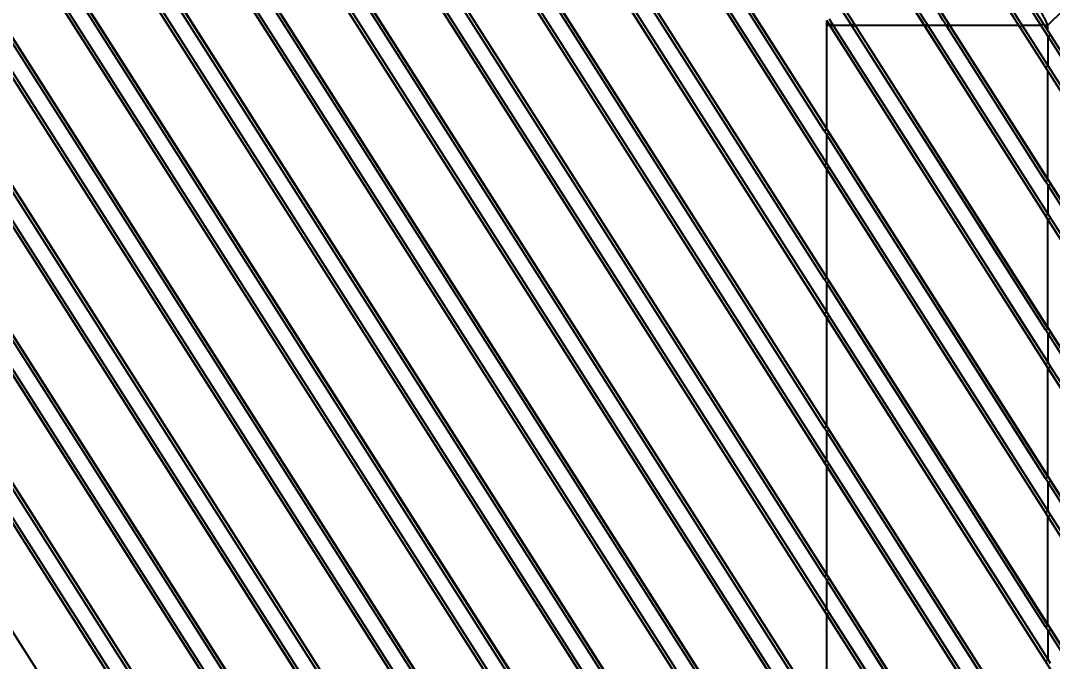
# Model space of a CAD drawing. Header units: millimetres. Extents: x 3299 to 14264, y 1863 to 5555.
# Drawn here: x 4923.2 to 5028, y 2720.7 to 2785.8 of the extents above; entities that cross this region are included whole.
import ezdxf

# ---------------------------------------------------------------- set-up
doc = ezdxf.new("R2010")
doc.units = ezdxf.units.MM
doc.layers.add('细实线', color=7, linetype='Continuous', lineweight=18)
doc.styles.add('工程字', font='gbenor.shx', dxfattribs={"bigfont": 'gbcbig.shx'})
doc.dimstyles.new('ISO-200', dxfattribs={"dimtxt": 15, "dimasz": 5, "dimexe": 2, "dimexo": 1, "dimgap": 2, "dimtad": 1, "dimdsep": 46, "dimtxsty": '工程字', "dimcen": 2.5, "dimclrd": 3, "dimclre": 3, "dimclrt": 6, "dimadec": 0, "dimazin": 0, "dimtfac": 1, "dimtmove": 0, "dimatfit": 3, "dimfxl": 1, "dimarcsym": 0})

# ---------------------------------------------------------------- blocks, each defined once
blk = doc.blocks.new('*D159')
at = {"layer": 'Defpoints', "color": 0, "transparency": 16777216}
for p in [(5011.33, 2814.02), (5094.58, 2814.02), (5011.33, 2526.52)]:
    blk.add_point(p, dxfattribs=at)
at = {"layer": '细实线', "color": 3, "lineweight": -2, "transparency": 16777216}
for p, q in [((5012.33, 2814.02), (5096.58, 2814.02)), ((5094.58, 2531.52), (5094.58, 2809.02)), ((5012.33, 2526.52), (5096.58, 2526.52))]:
    blk.add_line(p, q, dxfattribs=at)
at = {"layer": '细实线', "color": 3, "transparency": 16777216}
for points in [[(5093.75, 2809.02), (5095.42, 2809.02), (5094.58, 2814.02)], [(5093.75, 2531.52), (5095.42, 2531.52), (5094.58, 2526.52)]]:
    blk.add_solid(points, dxfattribs=at)
at = {"layer": '细实线', "color": 6, "lineweight": 5, "transparency": 16777216, "insert": (5085.08, 2670.27), "char_height": 15, "attachment_point": 5, "rotation": 90, "style": '工程字'}
blk.add_mtext('287.5', dxfattribs=at)

msp = doc.modelspace()

# ---------------------------------------------------------------- linework, layer by layer
at = {"color": 7, "linetype": 'Continuous'}
for p, q in [((4849.22061, 2838.52373), (5044.04845, 2532.70529)), ((4856.54104, 2838.0138), (5045.22157, 2541.8447)), ((4858.93858, 2838.34497), (5045.74141, 2545.12326)), ((4866.14512, 2838.0138), (5045.22157, 2556.92009)), ((4868.54266, 2838.34497), (5045.74141, 2560.19865)), ((4875.7492, 2838.0138), (5045.22157, 2571.99547)), ((4878.14674, 2838.34497), (5045.74141, 2575.27404)), ((4885.35329, 2838.0138), (5045.22157, 2587.07086)), ((4887.75082, 2838.34497), (5045.74141, 2590.34942)), ((4894.95737, 2838.0138), (5045.22157, 2602.14625)), ((4897.3549, 2838.34497), (5045.74141, 2605.42481)), ((4904.56145, 2838.0138), (5045.22157, 2617.22164)), ((4906.95898, 2838.34497), (5045.74141, 2620.5002)), ((4914.16553, 2838.0138), (5045.22157, 2632.29703)), ((4916.56306, 2838.34497), (5045.74141, 2635.57559)), ((4923.76961, 2838.0138), (5045.22157, 2647.37241)), ((4926.16715, 2838.34497), (5045.74141, 2650.65098)), ((4933.37369, 2838.0138), (5045.22157, 2662.4478)), ((4935.77123, 2838.34497), (5045.74141, 2665.72636)), ((4942.97777, 2838.0138), (5045.22157, 2677.52319)), ((4945.37531, 2838.34497), (5045.74141, 2680.80175)), ((4952.58185, 2838.0138), (5045.22157, 2692.59858)), ((4954.97939, 2838.34497), (5045.74141, 2695.87714)), ((4962.18594, 2838.0138), (5045.22157, 2707.67396)), ((4964.58347, 2838.34497), (5045.74141, 2710.95253)), ((4974.18755, 2838.34497), (5045.74141, 2726.02791)), ((4981.3941, 2838.0138), (5045.22157, 2737.82474)), ((4983.79163, 2838.34497), (5045.74141, 2741.1033)), ((5015.00206, 2785.29573), (4993.03829, 2819.77156)), ((5017.46141, 2785.45598), (4996.56867, 2818.25073)), ((5045.20386, 2752.92792), (5010.28926, 2807.73287)), ((5045.72569, 2756.20336), (5012.83814, 2807.82647)), ((5004.83075, 2605.28241), (4882.29847, 2797.61956)), ((5005.0828, 2605.44298), (4882.55053, 2797.78013)), ((5004.83075, 2608.74709), (4884.50572, 2797.61956)), ((5005.0828, 2608.90766), (4884.75777, 2797.78013)), ((5004.83075, 2620.35779), (4891.90255, 2797.61956)), ((5005.0828, 2620.51837), (4892.15461, 2797.78013)), ((5004.83075, 2623.82247), (4894.1098, 2797.61956)), ((5005.0828, 2623.98305), (4894.36185, 2797.78013)), ((5004.83075, 2635.43318), (4901.50663, 2797.61956)), ((5005.0828, 2635.59376), (4901.75869, 2797.78013)), ((5004.83075, 2638.89786), (4903.71388, 2797.61956)), ((5005.0828, 2639.05844), (4903.96593, 2797.78013)), ((5004.83075, 2650.50857), (4911.11072, 2797.61956)), ((5005.0828, 2650.66915), (4911.36277, 2797.78013)), ((5004.83075, 2653.97325), (4913.31796, 2797.61956)), ((5005.0828, 2654.13383), (4913.57002, 2797.78013)), ((5004.83075, 2665.58396), (4920.7148, 2797.61956)), ((5005.0828, 2665.74454), (4920.96685, 2797.78013)), ((5004.83075, 2669.04864), (4922.92204, 2797.61956)), ((5005.0828, 2669.20921), (4923.1741, 2797.78013)), ((5004.83075, 2680.65935), (4930.31888, 2797.61956)), ((5005.0828, 2680.81992), (4930.57093, 2797.78013)), ((5004.83075, 2684.12403), (4932.52612, 2797.61956)), ((5005.0828, 2684.2846), (4932.77818, 2797.78013)), ((5004.83075, 2695.73473), (4939.92296, 2797.61956)), ((5005.0828, 2695.89531), (4940.17501, 2797.78013)), ((5004.83075, 2699.19941), (4942.1302, 2797.61956)), ((5005.0828, 2699.35999), (4942.38226, 2797.78013)), ((5004.83075, 2710.81012), (4949.52704, 2797.61956)), ((5005.0828, 2710.9707), (4949.7791, 2797.78013)), ((5004.83075, 2714.2748), (4951.73429, 2797.61956)), ((5005.0828, 2714.43538), (4951.98634, 2797.78013)), ((5004.83075, 2725.88551), (4959.13112, 2797.61956)), ((5005.0828, 2726.04609), (4959.38318, 2797.78013)), ((5004.83075, 2729.35019), (4961.33837, 2797.61956)), ((5005.0828, 2729.51077), (4961.59042, 2797.78013)), ((5004.83075, 2740.9609), (4968.7352, 2797.61956)), ((5005.0828, 2741.12147), (4968.98726, 2797.78013)), ((5004.83075, 2744.42558), (4970.94245, 2797.61956)), ((5005.0828, 2744.58615), (4971.1945, 2797.78013)), ((5004.83075, 2756.03629), (4978.33929, 2797.61956)), ((5005.0828, 2756.19686), (4978.59134, 2797.78013)), ((5004.83075, 2759.50097), (4980.54653, 2797.61956)), ((5005.0828, 2759.66154), (4980.79858, 2797.78013)), ((5004.83075, 2771.11167), (4987.94337, 2797.61956)), ((5005.0828, 2771.27225), (4988.19542, 2797.78013)), ((5004.83075, 2774.57635), (4990.15061, 2797.61956)), ((5005.0828, 2774.73693), (4990.40267, 2797.78013)), ((5007.60735, 2785.29573), (5004.46729, 2790.22224)), ((5007.85777, 2785.45623), (5004.71935, 2790.38281)), ((5031.60627, 2789.34726), (5027.55473, 2785.29573)), ((5005.37514, 2785.29573), (5005.07837, 2785.76155)), ((5005.39857, 2785.29574), (5005.09644, 2785.76999)), ((5005.65099, 2785.45631), (5005.34868, 2785.93058)), ((5014.8575, 2785.52264), (5014.51568, 2786.05923)), ((5017.46141, 2785.45598), (5017.27963, 2785.74132)), ((5005.0828, 2785.29573), (5005.37513, 2785.29573)), ((5005.0828, 2774.73693), (5005.0828, 2785.29573)), ((5005.37513, 2785.29573), (5005.39856, 2785.29573)), ((5005.37513, 2785.29573), (5045.22157, 2722.74935)), ((5005.39856, 2785.29573), (5005.65099, 2785.45631)), ((5027.31304, 2750.89481), (5005.39856, 2785.29573)), ((5005.50086, 2785.13514), (5005.75336, 2785.29573)), ((5005.75336, 2785.29573), (5005.65099, 2785.45631)), ((5005.75336, 2785.29573), (5007.60735, 2785.29573)), ((5027.5797, 2751.05597), (5005.75336, 2785.29573)), ((5007.70967, 2785.13523), (5007.60735, 2785.29573)), ((5027.32903, 2754.35754), (5007.70967, 2785.13523)), ((5007.96002, 2785.29573), (5007.85777, 2785.45623)), ((5007.96, 2785.29571), (5007.85779, 2785.45625)), ((5007.98365, 2785.29573), (5007.96002, 2785.29573)), ((5014.37944, 2775.21862), (5007.96002, 2785.29573)), ((5027.56665, 2754.51752), (5007.96002, 2785.29573)), ((5007.98365, 2785.29573), (5014.97921, 2785.29573)), ((5015.00206, 2785.29573), (5014.8575, 2785.52264)), ((5014.97921, 2785.29573), (5015.00206, 2785.29573)), ((5015.10452, 2785.13489), (5015.00206, 2785.29573)), ((5027.31304, 2765.9702), (5015.10452, 2785.13489)), ((5015.36325, 2785.29573), (5015.26072, 2785.4566)), ((5015.36325, 2785.29573), (5017.21723, 2785.29573)), ((5027.5797, 2766.13136), (5015.36325, 2785.29573)), ((5017.31938, 2785.13548), (5017.21723, 2785.29573)), ((5027.32903, 2769.43293), (5017.31938, 2785.13548)), ((5017.56349, 2785.29573), (5017.46141, 2785.45598)), ((5017.58773, 2785.29573), (5017.56349, 2785.29573)), ((5027.56665, 2769.59291), (5017.56349, 2785.29573)), ((5017.58773, 2785.29573), (5024.5833, 2785.29573)), ((5024.95223, 2785.29573), (5026.8506, 2785.29573)), ((5027.5797, 2781.17418), (5024.95223, 2785.29573)), ((5027.5797, 2784.15203), (5026.8506, 2785.29573)), ((5027.19181, 2785.29573), (5027.55473, 2785.29573)), ((5027.55473, 2784.72606), (5027.55473, 2785.29573)), ((5027.5797, 2781.17418), (5027.5797, 2784.15203)), ((5045.24866, 2756.41732), (5027.5797, 2784.15203)), ((5027.55473, 2769.65067), (5027.55473, 2780.63151)), ((5045.24866, 2753.43946), (5027.5797, 2781.17418)), ((5019.90102, 2766.55092), (5014.37944, 2775.21862)), ((5004.83075, 2774.57635), (5005.0828, 2774.73693)), ((5005.0828, 2774.18069), (5004.83075, 2774.57635)), ((5005.33486, 2774.34126), (5005.0828, 2774.73693)), ((5005.0828, 2774.18069), (5005.33486, 2774.34126)), ((5005.0828, 2771.27225), (5005.0828, 2774.18069)), ((5010.53036, 2765.63491), (5005.0828, 2774.18069)), ((5027.32903, 2739.28215), (5005.0828, 2774.18069)), ((5027.56665, 2739.44213), (5005.33486, 2774.34126)), ((5004.83075, 2771.11167), (5005.0828, 2771.27225)), ((5005.0828, 2770.71602), (5004.83075, 2771.11167)), ((5005.33503, 2770.87659), (5005.0828, 2771.27225)), ((5005.0828, 2770.71602), (5005.33503, 2770.87659)), ((5027.5797, 2735.98059), (5005.33503, 2770.87659)), ((5005.0828, 2759.66154), (5005.0828, 2770.71602)), ((5027.31304, 2735.81942), (5005.0828, 2770.71602)), ((5010.6082, 2762.04235), (5005.0828, 2770.71602)), ((5022.25863, 2762.31169), (5016.97196, 2770.6051)), ((5027.5797, 2769.03971), (5027.32903, 2769.43293)), ((5027.55473, 2769.65067), (5027.56665, 2769.59291)), ((5027.81715, 2769.19969), (5027.56665, 2769.59291)), ((5027.5797, 2766.13136), (5027.5797, 2769.03971)), ((5045.24866, 2741.30499), (5027.5797, 2769.03971)), ((5045.48611, 2741.46498), (5027.81715, 2769.19969)), ((5015.31148, 2758.13457), (5010.53036, 2765.63491)), ((5025.19537, 2754.79636), (5018.26283, 2765.67166)), ((5025.00811, 2758.53388), (5019.90102, 2766.55092)), ((5027.5654, 2765.57407), (5027.31304, 2765.9702)), ((5027.83205, 2765.73524), (5027.5797, 2766.13136)), ((5045.24866, 2738.39664), (5027.83205, 2765.73524)), ((5022.63103, 2758.24453), (5018.00222, 2765.51075)), ((5027.55473, 2765.55612), (5027.5654, 2765.57407)), ((5027.55473, 2754.57528), (5027.55473, 2765.55612)), ((5044.982, 2738.23547), (5027.5654, 2765.57407)), ((5017.81121, 2750.7352), (5010.6082, 2762.04235)), ((5027.32903, 2754.35754), (5022.25863, 2762.31169)), ((5004.83075, 2759.50097), (5005.0828, 2759.66154)), ((5005.0828, 2759.10531), (5004.83075, 2759.50097)), ((5005.33486, 2759.26588), (5005.0828, 2759.66154)), ((5005.0828, 2759.10531), (5005.33486, 2759.26588)), ((5005.0828, 2756.19686), (5005.0828, 2759.10531)), ((5010.53036, 2750.55952), (5005.0828, 2759.10531)), ((5027.32903, 2724.20676), (5005.0828, 2759.10531)), ((5010.77888, 2750.71995), (5005.33486, 2759.26588)), ((5027.56665, 2724.36675), (5005.33486, 2759.26588)), ((5020.43749, 2747.18482), (5013.32087, 2758.3489)), ((5020.30317, 2750.84424), (5015.5569, 2758.29487)), ((5027.56665, 2754.51752), (5025.00811, 2758.53388)), ((5020.06084, 2750.68407), (5015.31148, 2758.13457)), ((5027.31304, 2750.89481), (5022.63103, 2758.24453)), ((5004.83075, 2756.03629), (5005.0828, 2756.19686)), ((5005.33503, 2755.8012), (5005.0828, 2756.19686)), ((5005.0828, 2755.64063), (5004.83075, 2756.03629)), ((5005.0828, 2755.64063), (5005.33503, 2755.8012)), ((5005.0828, 2744.58615), (5005.0828, 2755.64063)), ((5027.31304, 2720.74404), (5005.0828, 2755.64063)), ((5027.5797, 2720.9052), (5005.33503, 2755.8012)), ((5010.86401, 2747.12768), (5005.33503, 2755.8012)), ((5027.5797, 2751.05597), (5025.19537, 2754.79636)), ((5027.5797, 2753.96432), (5027.32903, 2754.35754)), ((5027.55473, 2754.57528), (5027.56665, 2754.51752)), ((5027.81715, 2754.1243), (5027.56665, 2754.51752)), ((5045.48611, 2726.38959), (5027.81715, 2754.1243)), ((5027.5797, 2751.05597), (5027.5797, 2753.96432)), ((5045.24866, 2726.2296), (5027.5797, 2753.96432)), ((5027.83205, 2750.65985), (5027.5797, 2751.05597)), ((5015.31148, 2743.05919), (5010.53036, 2750.55952)), ((5015.5569, 2743.21949), (5010.77888, 2750.71995)), ((5022.53175, 2743.32499), (5017.81121, 2750.7352)), ((5024.83661, 2743.19212), (5020.06084, 2750.68407)), ((5025.07585, 2743.35217), (5020.30317, 2750.84424)), ((5027.5654, 2750.49868), (5027.31304, 2750.89481)), ((5027.55473, 2750.48073), (5027.5654, 2750.49868)), ((5027.55473, 2739.49989), (5027.55473, 2750.48073)), ((5044.982, 2723.16008), (5027.5654, 2750.49868)), ((5045.24866, 2723.32125), (5027.83205, 2750.65985)), ((5015.697, 2739.546), (5010.86401, 2747.12768)), ((5025.14414, 2739.80134), (5020.43749, 2747.18482)), ((5004.83075, 2744.42558), (5005.0828, 2744.58615)), ((5005.0828, 2744.02992), (5004.83075, 2744.42558)), ((5005.33486, 2744.19049), (5005.0828, 2744.58615)), ((5005.0828, 2744.02992), (5005.33486, 2744.19049)), ((5005.0828, 2741.12147), (5005.0828, 2744.02992)), ((5010.53036, 2735.48413), (5005.0828, 2744.02992)), ((5027.32903, 2709.13137), (5005.0828, 2744.02992)), ((5027.56665, 2709.29136), (5005.33486, 2744.19049)), ((5020.06084, 2735.60868), (5015.31148, 2743.05919)), ((5020.30317, 2735.76885), (5015.5569, 2743.21949)), ((5027.31304, 2735.81942), (5022.53175, 2743.32499)), ((5027.32903, 2739.28215), (5024.83661, 2743.19212)), ((5027.56665, 2739.44213), (5025.07585, 2743.35217)), ((5004.83075, 2740.9609), (5005.0828, 2741.12147)), ((5005.0828, 2740.56524), (5004.83075, 2740.9609)), ((5005.33503, 2740.72582), (5005.0828, 2741.12147)), ((5005.0828, 2740.56524), (5005.33503, 2740.72582)), ((5005.0828, 2729.51077), (5005.0828, 2740.56524)), ((5027.31304, 2705.66865), (5005.0828, 2740.56524)), ((5027.5797, 2705.82981), (5005.33503, 2740.72582)), ((5022.79531, 2728.41063), (5015.697, 2739.546)), ((5027.5797, 2735.98059), (5025.14414, 2739.80134)), ((5027.55473, 2739.49989), (5027.56665, 2739.44213)), ((5027.81715, 2739.04891), (5027.56665, 2739.44213)), ((5027.5797, 2738.88893), (5027.32903, 2739.28215)), ((5027.5797, 2735.98059), (5027.5797, 2738.88893)), ((5045.24866, 2711.15422), (5027.5797, 2738.88893)), ((5045.48611, 2711.3142), (5027.81715, 2739.04891)), ((5015.31148, 2727.9838), (5010.53036, 2735.48413)), ((5022.53175, 2728.2496), (5017.81121, 2735.65982)), ((5027.5654, 2735.42329), (5027.31304, 2735.81942)), ((5027.55473, 2735.40534), (5027.5654, 2735.42329)), ((5027.55473, 2724.4245), (5027.55473, 2735.40534)), ((5044.982, 2708.08469), (5027.5654, 2735.42329)), ((5027.83205, 2735.58446), (5027.5797, 2735.98059)), ((5045.24866, 2708.24586), (5027.83205, 2735.58446)), ((5004.83075, 2729.35019), (5005.0828, 2729.51077)), ((5005.0828, 2728.95453), (5004.83075, 2729.35019)), ((5005.33486, 2729.1151), (5005.0828, 2729.51077)), ((5005.0828, 2728.95453), (5005.33486, 2729.1151)), ((5005.0828, 2726.04609), (5005.0828, 2728.95453)), ((5027.32903, 2694.05599), (5005.0828, 2728.95453)), ((5010.77888, 2720.56917), (5005.33486, 2729.1151)), ((5027.56665, 2694.21597), (5005.33486, 2729.1151)), ((5017.81121, 2720.58443), (5013.06347, 2728.03734)), ((5018.0717, 2720.74534), (5013.32087, 2728.19813)), ((5004.83075, 2725.88551), (5005.0828, 2726.04609)), ((5005.0828, 2725.48985), (5004.83075, 2725.88551)), ((5005.33503, 2725.65043), (5005.0828, 2726.04609)), ((5005.0828, 2725.48985), (5005.33503, 2725.65043)), ((5005.0828, 2714.43538), (5005.0828, 2725.48985)), ((5027.31304, 2690.59326), (5005.0828, 2725.48985)), ((5027.5797, 2690.75442), (5005.33503, 2725.65043)), ((5027.5797, 2723.81354), (5027.32903, 2724.20676)), ((5027.55473, 2724.4245), (5027.56665, 2724.36675)), ((5027.81715, 2723.97353), (5027.56665, 2724.36675)), ((5027.5797, 2720.9052), (5027.5797, 2723.81354)), ((5045.24866, 2696.07883), (5027.5797, 2723.81354)), ((5045.48611, 2696.23881), (5027.81715, 2723.97353)), ((5022.79531, 2713.33525), (5018.0717, 2720.74534)), ((5027.5654, 2720.3479), (5027.31304, 2720.74404)), ((5027.83205, 2720.50907), (5027.5797, 2720.9052))]:
    msp.add_line(p, q, dxfattribs=at)
for points in [[(5017.27963, 2785.74132), (5016.87066, 2786.38332), (5016.63426, 2786.75439)], [(5018.00222, 2765.51075), (5010.92783, 2776.61599), (5008.3423, 2780.6747), (5005.50086, 2785.13514)], [(5018.26283, 2765.67166), (5011.18385, 2776.77672), (5008.59664, 2780.83536), (5005.75336, 2785.29573)], [(5016.97196, 2770.6051), (5011.06786, 2779.86709), (5007.70967, 2785.13523)], [(5015.5569, 2758.29487), (5008.18693, 2769.86414), (5005.33486, 2774.34126)], [(5013.32087, 2758.3489), (5008.23048, 2766.33439), (5005.33503, 2770.87659)], [(5017.81121, 2735.65982), (5010.6082, 2746.96696), (5007.97637, 2751.09835), (5005.0828, 2755.64063)], [(5013.20128, 2731.84192), (5008.18693, 2739.71337), (5005.33486, 2744.19049)], [(5013.06347, 2728.03734), (5007.97637, 2736.02296), (5005.0828, 2740.56524)], [(5013.32087, 2728.19813), (5008.23048, 2736.18362), (5005.33503, 2740.72582)], [(5027.32903, 2724.20676), (5022.44507, 2731.86844), (5020.06084, 2735.60868)], [(5027.56665, 2724.36675), (5022.68586, 2732.02855), (5020.30317, 2735.76885)], [(5020.30317, 2720.69347), (5015.5569, 2728.1441), (5013.20128, 2731.84192)], [(5017.68326, 2709.1877), (5012.95433, 2716.60617), (5010.53036, 2720.40875), (5007.93672, 2724.47748), (5005.0828, 2728.95453)], [(5022.44507, 2716.79305), (5017.68326, 2724.26309), (5015.31148, 2727.9838)], [(5027.31304, 2720.74404), (5024.87906, 2724.56485), (5022.53175, 2728.2496)], [(5027.5797, 2720.9052), (5025.14414, 2724.72595), (5022.79531, 2728.41063)], [(5013.06347, 2712.96195), (5007.97637, 2720.94758), (5005.0828, 2725.48985)], [(5015.697, 2709.39523), (5010.86401, 2716.97691), (5008.23048, 2721.10823), (5005.33503, 2725.65043)]]:
    msp.add_lwpolyline(points, dxfattribs=at)
msp.add_arc((4980.83862, 2785.29787), 24.24418, 359.9949311, 1.0958701, dxfattribs=at)
for points, knots in [([(5015.26072, 2785.4566), (5014.34486, 2786.89361), (5012.51313, 2789.7677), (5009.76577, 2794.07905), (5007.01889, 2798.39076), (5004.27254, 2802.70271), (5001.52655, 2807.01453), (4997.86613, 2812.76229), (4995.12102, 2817.07272), (4993.29113, 2819.946)], [0, 0, 0, 0, 0.125015498, 0.250035252, 0.375056288, 0.500075823, 0.625088994, 0.750087891, 1, 1, 1, 1]), ([(5017.21723, 2785.29573), (5015.47491, 2788.02951), (5012.86148, 2792.13031), (5009.37754, 2797.59849), (5006.76498, 2801.69993), (5004.15277, 2805.80136), (5000.67059, 2811.26904), (4998.05914, 2815.36954), (4996.31831, 2818.10294)], [0, 0, 0, 0, 0.250021092, 0.375037135, 0.500052816, 0.625064181, 0.750065024, 1, 1, 1, 1]), ([(5024.95223, 2785.29573), (5022.57193, 2789.03067), (5017.81131, 2796.50111), (5013.05188, 2803.97232), (5010.67223, 2807.70825)], [0, 0, 0, 0, 0.49997278, 1, 1, 1, 1]), ([(5026.8506, 2785.29573), (5024.81947, 2788.48283), (5020.75705, 2794.85766), (5016.69533, 2801.23295), (5014.66449, 2804.42096)], [0, 0, 0, 0, 0.499959365, 1, 1, 1, 1]), ([(5027.55473, 2785.29573), (5027.36482, 2785.69897), (5026.97763, 2786.50204), (5026.47618, 2787.49728), (5026.06509, 2788.28838), (5025.64755, 2789.0761), (5025.1134, 2790.05421), (5024.45233, 2791.21676), (5023.77082, 2792.36748), (5023.06896, 2793.50593), (5022.10612, 2795.00684), (5020.85166, 2796.84987), (5019.26528, 2799.00411), (5017.59886, 2801.0971), (5016.43517, 2802.4489), (5015.8407, 2803.1134)], [0, 0, 0, 0, 0.062492723, 0.12499042, 0.156240293, 0.187489902, 0.249987636, 0.312485528, 0.374985233, 0.43748614, 0.499987688, 0.624987509, 0.749989976, 0.874994097, 1, 1, 1, 1]), ([(5007.60735, 2785.29573), (5007.6378, 2785.31513), (5007.68214, 2785.3434), (5007.73881, 2785.37962), (5007.77547, 2785.40309), (5007.80634, 2785.4229), (5007.83039, 2785.43836), (5007.84676, 2785.44899), (5007.85505, 2785.45436), (5007.85777, 2785.45623)], [0, 0, 0, 0, 0.364124502, 0.530362137, 0.678383923, 0.803124554, 0.900340501, 0.966721477, 1, 1, 1, 1]), ([(5007.70967, 2785.13523), (5007.74011, 2785.15462), (5007.78444, 2785.18289), (5007.8411, 2785.21911), (5007.87775, 2785.24257), (5007.90861, 2785.26239), (5007.93265, 2785.27785), (5007.94901, 2785.28848), (5007.9573, 2785.29386), (5007.96002, 2785.29573)], [0, 0, 0, 0, 0.364136232, 0.530373368, 0.678392384, 0.803129385, 0.900342078, 0.966721181, 1, 1, 1, 1]), ([(5015.00206, 2785.29573), (5015.0032, 2785.29625), (5015.00618, 2785.29788), (5015.01171, 2785.30102), (5015.01937, 2785.30554), (5015.02911, 2785.31138), (5015.04082, 2785.3185), (5015.06011, 2785.33033), (5015.08825, 2785.34776), (5015.12613, 2785.37143), (5015.1685, 2785.39808), (5015.21388, 2785.42679), (5015.24495, 2785.44654), (5015.26072, 2785.4566)], [0, 0, 0, 0, 0.01242099, 0.033359308, 0.062646611, 0.100016801, 0.145148614, 0.197651069, 0.322836757, 0.471180354, 0.637443113, 0.815833517, 1, 1, 1, 1]), ([(5015.10452, 2785.13489), (5015.10567, 2785.13541), (5015.10865, 2785.13703), (5015.11418, 2785.14017), (5015.12184, 2785.14469), (5015.13158, 2785.15052), (5015.1433, 2785.15764), (5015.1626, 2785.16946), (5015.19075, 2785.1869), (5015.22863, 2785.21056), (5015.27102, 2785.23721), (5015.31641, 2785.26592), (5015.34748, 2785.28568), (5015.36325, 2785.29573)], [0, 0, 0, 0, 0.012422508, 0.033361955, 0.062650376, 0.100021757, 0.14515483, 0.197658571, 0.322846591, 0.47119155, 0.637453779, 0.815840779, 1, 1, 1, 1]), ([(5017.21723, 2785.29573), (5017.2325, 2785.30547), (5017.26246, 2785.32462), (5017.30597, 2785.3526), (5017.34627, 2785.37869), (5017.38201, 2785.40202), (5017.40837, 2785.4194), (5017.42629, 2785.43136), (5017.43711, 2785.43866), (5017.44603, 2785.44476), (5017.45299, 2785.44962), (5017.45791, 2785.45319), (5017.4605, 2785.45517), (5017.46141, 2785.45598)], [0, 0, 0, 0, 0.186041875, 0.365161293, 0.531329697, 0.679077207, 0.803472346, 0.855592323, 0.90039028, 0.937499953, 0.966620931, 0.987505271, 1, 1, 1, 1]), ([(5017.31938, 2785.13548), (5017.33465, 2785.14522), (5017.3646, 2785.16437), (5017.40811, 2785.19235), (5017.4484, 2785.21844), (5017.48413, 2785.24176), (5017.51048, 2785.25914), (5017.5284, 2785.2711), (5017.53921, 2785.2784), (5017.54813, 2785.28451), (5017.55509, 2785.28936), (5017.56, 2785.29294), (5017.56259, 2785.29491), (5017.56349, 2785.29573)], [0, 0, 0, 0, 0.186049591, 0.365171625, 0.531339056, 0.679083502, 0.803474923, 0.855593205, 0.900389773, 0.937498499, 0.966619105, 0.987503818, 1, 1, 1, 1]), ([(5024.68598, 2785.13454), (5024.68608, 2785.13439), (5024.6868, 2785.13446), (5024.68784, 2785.13481), (5024.68968, 2785.13555), (5024.69206, 2785.13668), (5024.6951, 2785.13821), (5024.69875, 2785.14013), (5024.70301, 2785.14245), (5024.70988, 2785.14627), (5024.71988, 2785.152), (5024.7335, 2785.15997), (5024.7492, 2785.16931), (5024.76681, 2785.17992), (5024.78616, 2785.1917), (5024.80706, 2785.20452), (5024.82928, 2785.21827), (5024.86095, 2785.23799), (5024.9021, 2785.26384), (5024.93535, 2785.28495), (5024.95223, 2785.29573)], [0, 0, 0, 0, 0.001672608, 0.005495011, 0.011662632, 0.020199646, 0.031104879, 0.044358267, 0.059922718, 0.077758927, 0.120083252, 0.170916956, 0.229736657, 0.295969627, 0.368933045, 0.447909946, 0.532084447, 0.620601903, 0.807165108, 1, 1, 1, 1]), ([(5026.8506, 2785.29573), (5026.86654, 2785.30591), (5026.89768, 2785.3259), (5026.94262, 2785.35508), (5026.97789, 2785.37827), (5027.00375, 2785.39549), (5027.02099, 2785.40707), (5027.03654, 2785.41763), (5027.05026, 2785.42708), (5027.06203, 2785.43533), (5027.07173, 2785.44229), (5027.07847, 2785.4473), (5027.08275, 2785.45063), (5027.08515, 2785.45258), (5027.08696, 2785.45414), (5027.08824, 2785.45541), (5027.08894, 2785.45618), (5027.08921, 2785.45678), (5027.08912, 2785.45692)], [0, 0, 0, 0, 0.196914291, 0.38515073, 0.557764452, 0.636250642, 0.708531152, 0.773963947, 0.831938635, 0.881945197, 0.923518919, 0.956293585, 0.969294011, 0.979993415, 0.988376483, 0.994447463, 0.9982425, 1, 1, 1, 1]), ([(5027.5797, 2784.15203), (5027.59563, 2784.1622), (5027.62672, 2784.18217), (5027.6716, 2784.21133), (5027.70681, 2784.23451), (5027.73262, 2784.25172), (5027.74982, 2784.2633), (5027.76533, 2784.27386), (5027.77902, 2784.28331), (5027.79076, 2784.29156), (5027.80043, 2784.29853), (5027.80715, 2784.30355), (5027.81141, 2784.30689), (5027.8138, 2784.30885), (5027.81561, 2784.31042), (5027.81687, 2784.31169), (5027.81757, 2784.31247), (5027.81783, 2784.31308), (5027.81774, 2784.31322)], [0, 0, 0, 0, 0.196965463, 0.385213296, 0.557810953, 0.636282643, 0.708546375, 0.77396153, 0.831919122, 0.881910418, 0.923472031, 0.95623913, 0.969238049, 0.979937918, 0.988324015, 0.994401751, 0.998210372, 1, 1, 1, 1]), ([(5027.3117, 2781.01299), (5027.3118, 2781.01283), (5027.31253, 2781.01284), (5027.31363, 2781.01318), (5027.3155, 2781.01388), (5027.31792, 2781.01498), (5027.321, 2781.01648), (5027.32635, 2781.01923), (5027.33453, 2781.02367), (5027.34604, 2781.03017), (5027.35978, 2781.03812), (5027.37561, 2781.04745), (5027.39335, 2781.05807), (5027.41284, 2781.06986), (5027.43387, 2781.08271), (5027.45623, 2781.09648), (5027.48806, 2781.11625), (5027.52938, 2781.14217), (5027.56277, 2781.16336), (5027.5797, 2781.17418)], [0, 0, 0, 0, 0.001778992, 0.005652307, 0.011855349, 0.02042187, 0.031354104, 0.044633464, 0.078084616, 0.120459514, 0.171342267, 0.23020683, 0.296477181, 0.369466422, 0.448453242, 0.532617007, 0.621098153, 0.807492925, 1, 1, 1, 1]), ([(5027.32903, 2769.43293), (5027.34407, 2769.44253), (5027.3735, 2769.46142), (5027.41615, 2769.48909), (5027.45549, 2769.51494), (5027.49027, 2769.53812), (5027.51583, 2769.55547), (5027.53315, 2769.56749), (5027.54357, 2769.57486), (5027.55213, 2769.58108), (5027.55879, 2769.58609), (5027.56344, 2769.58985), (5027.56586, 2769.59199), (5027.56665, 2769.59291)], [0, 0, 0, 0, 0.186765002, 0.366109854, 0.532156951, 0.67958588, 0.803608793, 0.855563798, 0.900231069, 0.937258552, 0.96636096, 0.987311114, 1, 1, 1, 1]), ([(5027.5797, 2769.03971), (5027.59473, 2769.04931), (5027.62415, 2769.06819), (5027.66677, 2769.09586), (5027.7061, 2769.1217), (5027.74085, 2769.14487), (5027.76639, 2769.16223), (5027.78369, 2769.17425), (5027.7941, 2769.18163), (5027.80266, 2769.18785), (5027.8093, 2769.19286), (5027.81395, 2769.19663), (5027.81636, 2769.19877), (5027.81715, 2769.19969)], [0, 0, 0, 0, 0.186781843, 0.3661314, 0.53217484, 0.679595482, 0.80360907, 0.855560065, 0.900224278, 0.937250032, 0.966352462, 0.987305, 1, 1, 1, 1]), ([(5027.31304, 2765.9702), (5027.31356, 2765.97035), (5027.31479, 2765.97079), (5027.31801, 2765.97218), (5027.32339, 2765.97487), (5027.33146, 2765.97918), (5027.34166, 2765.98487), (5027.35388, 2765.99188), (5027.37394, 2766.00362), (5027.40308, 2766.02108), (5027.44214, 2766.04493), (5027.48565, 2766.07191), (5027.53203, 2766.10103), (5027.56368, 2766.12113), (5027.5797, 2766.13136)], [0, 0, 0, 0, 0.005230699, 0.012589433, 0.033668686, 0.063116702, 0.100673332, 0.146012971, 0.198734809, 0.324335399, 0.472944571, 0.639160443, 0.817019817, 1, 1, 1, 1]), ([(5027.5654, 2765.57407), (5027.56592, 2765.57421), (5027.56715, 2765.57466), (5027.57036, 2765.57605), (5027.57575, 2765.57874), (5027.58382, 2765.58305), (5027.59401, 2765.58874), (5027.60624, 2765.59575), (5027.6263, 2765.60749), (5027.65544, 2765.62495), (5027.69449, 2765.6488), (5027.738, 2765.67578), (5027.78438, 2765.7049), (5027.81603, 2765.725), (5027.83205, 2765.73524)], [0, 0, 0, 0, 0.005230693, 0.012589424, 0.033668675, 0.063116693, 0.100673323, 0.14601296, 0.198734795, 0.324335372, 0.472944534, 0.639160403, 0.817019787, 1, 1, 1, 1]), ([(5027.32903, 2754.35754), (5027.34407, 2754.36714), (5027.3735, 2754.38603), (5027.41615, 2754.41371), (5027.45549, 2754.43955), (5027.49027, 2754.46273), (5027.51583, 2754.48008), (5027.53315, 2754.4921), (5027.54357, 2754.49948), (5027.55213, 2754.5057), (5027.55879, 2754.5107), (5027.56344, 2754.51446), (5027.56586, 2754.5166), (5027.56665, 2754.51752)], [0, 0, 0, 0, 0.186765002, 0.366109854, 0.532156951, 0.67958588, 0.803608793, 0.855563798, 0.900231069, 0.937258552, 0.96636096, 0.987311114, 1, 1, 1, 1]), ([(5027.5797, 2753.96432), (5027.59473, 2753.97392), (5027.62415, 2753.9928), (5027.66677, 2754.02047), (5027.7061, 2754.04631), (5027.74085, 2754.06949), (5027.76639, 2754.08684), (5027.78369, 2754.09886), (5027.7941, 2754.10624), (5027.80266, 2754.11246), (5027.8093, 2754.11747), (5027.81395, 2754.12124), (5027.81636, 2754.12338), (5027.81715, 2754.1243)], [0, 0, 0, 0, 0.186781843, 0.3661314, 0.53217484, 0.679595482, 0.80360907, 0.855560065, 0.900224278, 0.937250032, 0.966352462, 0.987305, 1, 1, 1, 1]), ([(5027.31304, 2750.89481), (5027.31356, 2750.89496), (5027.31479, 2750.89541), (5027.31801, 2750.89679), (5027.32339, 2750.89948), (5027.33146, 2750.90379), (5027.34166, 2750.90948), (5027.35388, 2750.91649), (5027.37394, 2750.92823), (5027.40308, 2750.94569), (5027.44214, 2750.96954), (5027.48565, 2750.99652), (5027.53203, 2751.02564), (5027.56368, 2751.04574), (5027.5797, 2751.05597)], [0, 0, 0, 0, 0.005230699, 0.012589433, 0.033668686, 0.063116702, 0.100673332, 0.146012971, 0.198734809, 0.324335399, 0.472944571, 0.639160443, 0.817019817, 1, 1, 1, 1]), ([(5027.5654, 2750.49868), (5027.56592, 2750.49882), (5027.56715, 2750.49927), (5027.57036, 2750.50066), (5027.57575, 2750.50335), (5027.58382, 2750.50766), (5027.59401, 2750.51335), (5027.60624, 2750.52036), (5027.6263, 2750.5321), (5027.65544, 2750.54956), (5027.69449, 2750.57341), (5027.738, 2750.60039), (5027.78438, 2750.62951), (5027.81603, 2750.64961), (5027.83205, 2750.65985)], [0, 0, 0, 0, 0.005230693, 0.012589424, 0.033668675, 0.063116693, 0.100673323, 0.14601296, 0.198734795, 0.324335372, 0.472944534, 0.639160403, 0.817019787, 1, 1, 1, 1]), ([(5027.32903, 2739.28215), (5027.34407, 2739.29175), (5027.3735, 2739.31065), (5027.41615, 2739.33832), (5027.45549, 2739.36416), (5027.49027, 2739.38734), (5027.51583, 2739.40469), (5027.53315, 2739.41672), (5027.54357, 2739.42409), (5027.55213, 2739.43031), (5027.55879, 2739.43531), (5027.56344, 2739.43908), (5027.56586, 2739.44121), (5027.56665, 2739.44213)], [0, 0, 0, 0, 0.186765002, 0.366109854, 0.532156951, 0.67958588, 0.803608793, 0.855563798, 0.900231069, 0.937258552, 0.96636096, 0.987311114, 1, 1, 1, 1]), ([(5027.5797, 2738.88893), (5027.59473, 2738.89853), (5027.62415, 2738.91742), (5027.66677, 2738.94508), (5027.7061, 2738.97092), (5027.74085, 2738.9941), (5027.76639, 2739.01145), (5027.78369, 2739.02348), (5027.7941, 2739.03085), (5027.80266, 2739.03707), (5027.8093, 2739.04208), (5027.81395, 2739.04585), (5027.81636, 2739.04799), (5027.81715, 2739.04891)], [0, 0, 0, 0, 0.186781843, 0.3661314, 0.53217484, 0.679595482, 0.80360907, 0.855560065, 0.900224278, 0.937250032, 0.966352462, 0.987305, 1, 1, 1, 1]), ([(5027.31304, 2735.81942), (5027.31356, 2735.81957), (5027.31479, 2735.82002), (5027.31801, 2735.82141), (5027.32339, 2735.82409), (5027.33146, 2735.8284), (5027.34166, 2735.83409), (5027.35388, 2735.8411), (5027.37394, 2735.85284), (5027.40308, 2735.8703), (5027.44214, 2735.89416), (5027.48565, 2735.92113), (5027.53203, 2735.95025), (5027.56368, 2735.97035), (5027.5797, 2735.98059)], [0, 0, 0, 0, 0.005230699, 0.012589433, 0.033668686, 0.063116702, 0.100673332, 0.146012971, 0.198734809, 0.324335399, 0.472944571, 0.639160443, 0.817019817, 1, 1, 1, 1]), ([(5027.5654, 2735.42329), (5027.56592, 2735.42344), (5027.56715, 2735.42389), (5027.57036, 2735.42527), (5027.57575, 2735.42796), (5027.58382, 2735.43227), (5027.59401, 2735.43796), (5027.60624, 2735.44497), (5027.6263, 2735.45671), (5027.65544, 2735.47417), (5027.69449, 2735.49803), (5027.738, 2735.525), (5027.78438, 2735.55412), (5027.81603, 2735.57423), (5027.83205, 2735.58446)], [0, 0, 0, 0, 0.005230693, 0.012589424, 0.033668675, 0.063116693, 0.100673323, 0.14601296, 0.198734795, 0.324335372, 0.472944534, 0.639160403, 0.817019787, 1, 1, 1, 1]), ([(5027.32903, 2724.20676), (5027.34407, 2724.21636), (5027.3735, 2724.23526), (5027.41615, 2724.26293), (5027.45549, 2724.28878), (5027.49027, 2724.31195), (5027.51583, 2724.32931), (5027.53315, 2724.34133), (5027.54357, 2724.3487), (5027.55213, 2724.35492), (5027.55879, 2724.35992), (5027.56344, 2724.36369), (5027.56586, 2724.36583), (5027.56665, 2724.36675)], [0, 0, 0, 0, 0.186765002, 0.366109854, 0.532156951, 0.67958588, 0.803608793, 0.855563798, 0.900231069, 0.937258552, 0.96636096, 0.987311114, 1, 1, 1, 1]), ([(5027.5797, 2723.81354), (5027.59473, 2723.82314), (5027.62415, 2723.84203), (5027.66677, 2723.8697), (5027.7061, 2723.89554), (5027.74085, 2723.91871), (5027.76639, 2723.93606), (5027.78369, 2723.94809), (5027.7941, 2723.95546), (5027.80266, 2723.96169), (5027.8093, 2723.96669), (5027.81395, 2723.97046), (5027.81636, 2723.9726), (5027.81715, 2723.97353)], [0, 0, 0, 0, 0.186781843, 0.3661314, 0.53217484, 0.679595482, 0.80360907, 0.855560065, 0.900224278, 0.937250032, 0.966352462, 0.987305, 1, 1, 1, 1]), ([(5027.31304, 2720.74404), (5027.31356, 2720.74418), (5027.31479, 2720.74463), (5027.31801, 2720.74602), (5027.32339, 2720.74871), (5027.33146, 2720.75302), (5027.34166, 2720.75871), (5027.35388, 2720.76572), (5027.37394, 2720.77746), (5027.40308, 2720.79491), (5027.44214, 2720.81877), (5027.48565, 2720.84574), (5027.53203, 2720.87487), (5027.56368, 2720.89497), (5027.5797, 2720.9052)], [0, 0, 0, 0, 0.005230699, 0.012589433, 0.033668686, 0.063116702, 0.100673332, 0.146012971, 0.198734809, 0.324335399, 0.472944571, 0.639160443, 0.817019817, 1, 1, 1, 1])]:
    msp.add_open_spline(points, degree=3, knots=knots, dxfattribs=at)

# ---------------------------------------------------------------- dimensions: what is measured, and where the dimension line sits
at = {"layer": '细实线', "color": 3, "lineweight": 5}
dim = msp.add_linear_dim(base=(5094.58248, 2814.02311), p1=(5011.32578, 2526.52311), p2=(5011.32578, 2814.02311), angle=90, dimstyle='ISO-200', dxfattribs=at)
dim.commit()
dim.dimension.update_dxf_attribs({"geometry": '*D159', "text_midpoint": (5085.08248, 2670.27311)})

doc.saveas('drawing.dxf')
